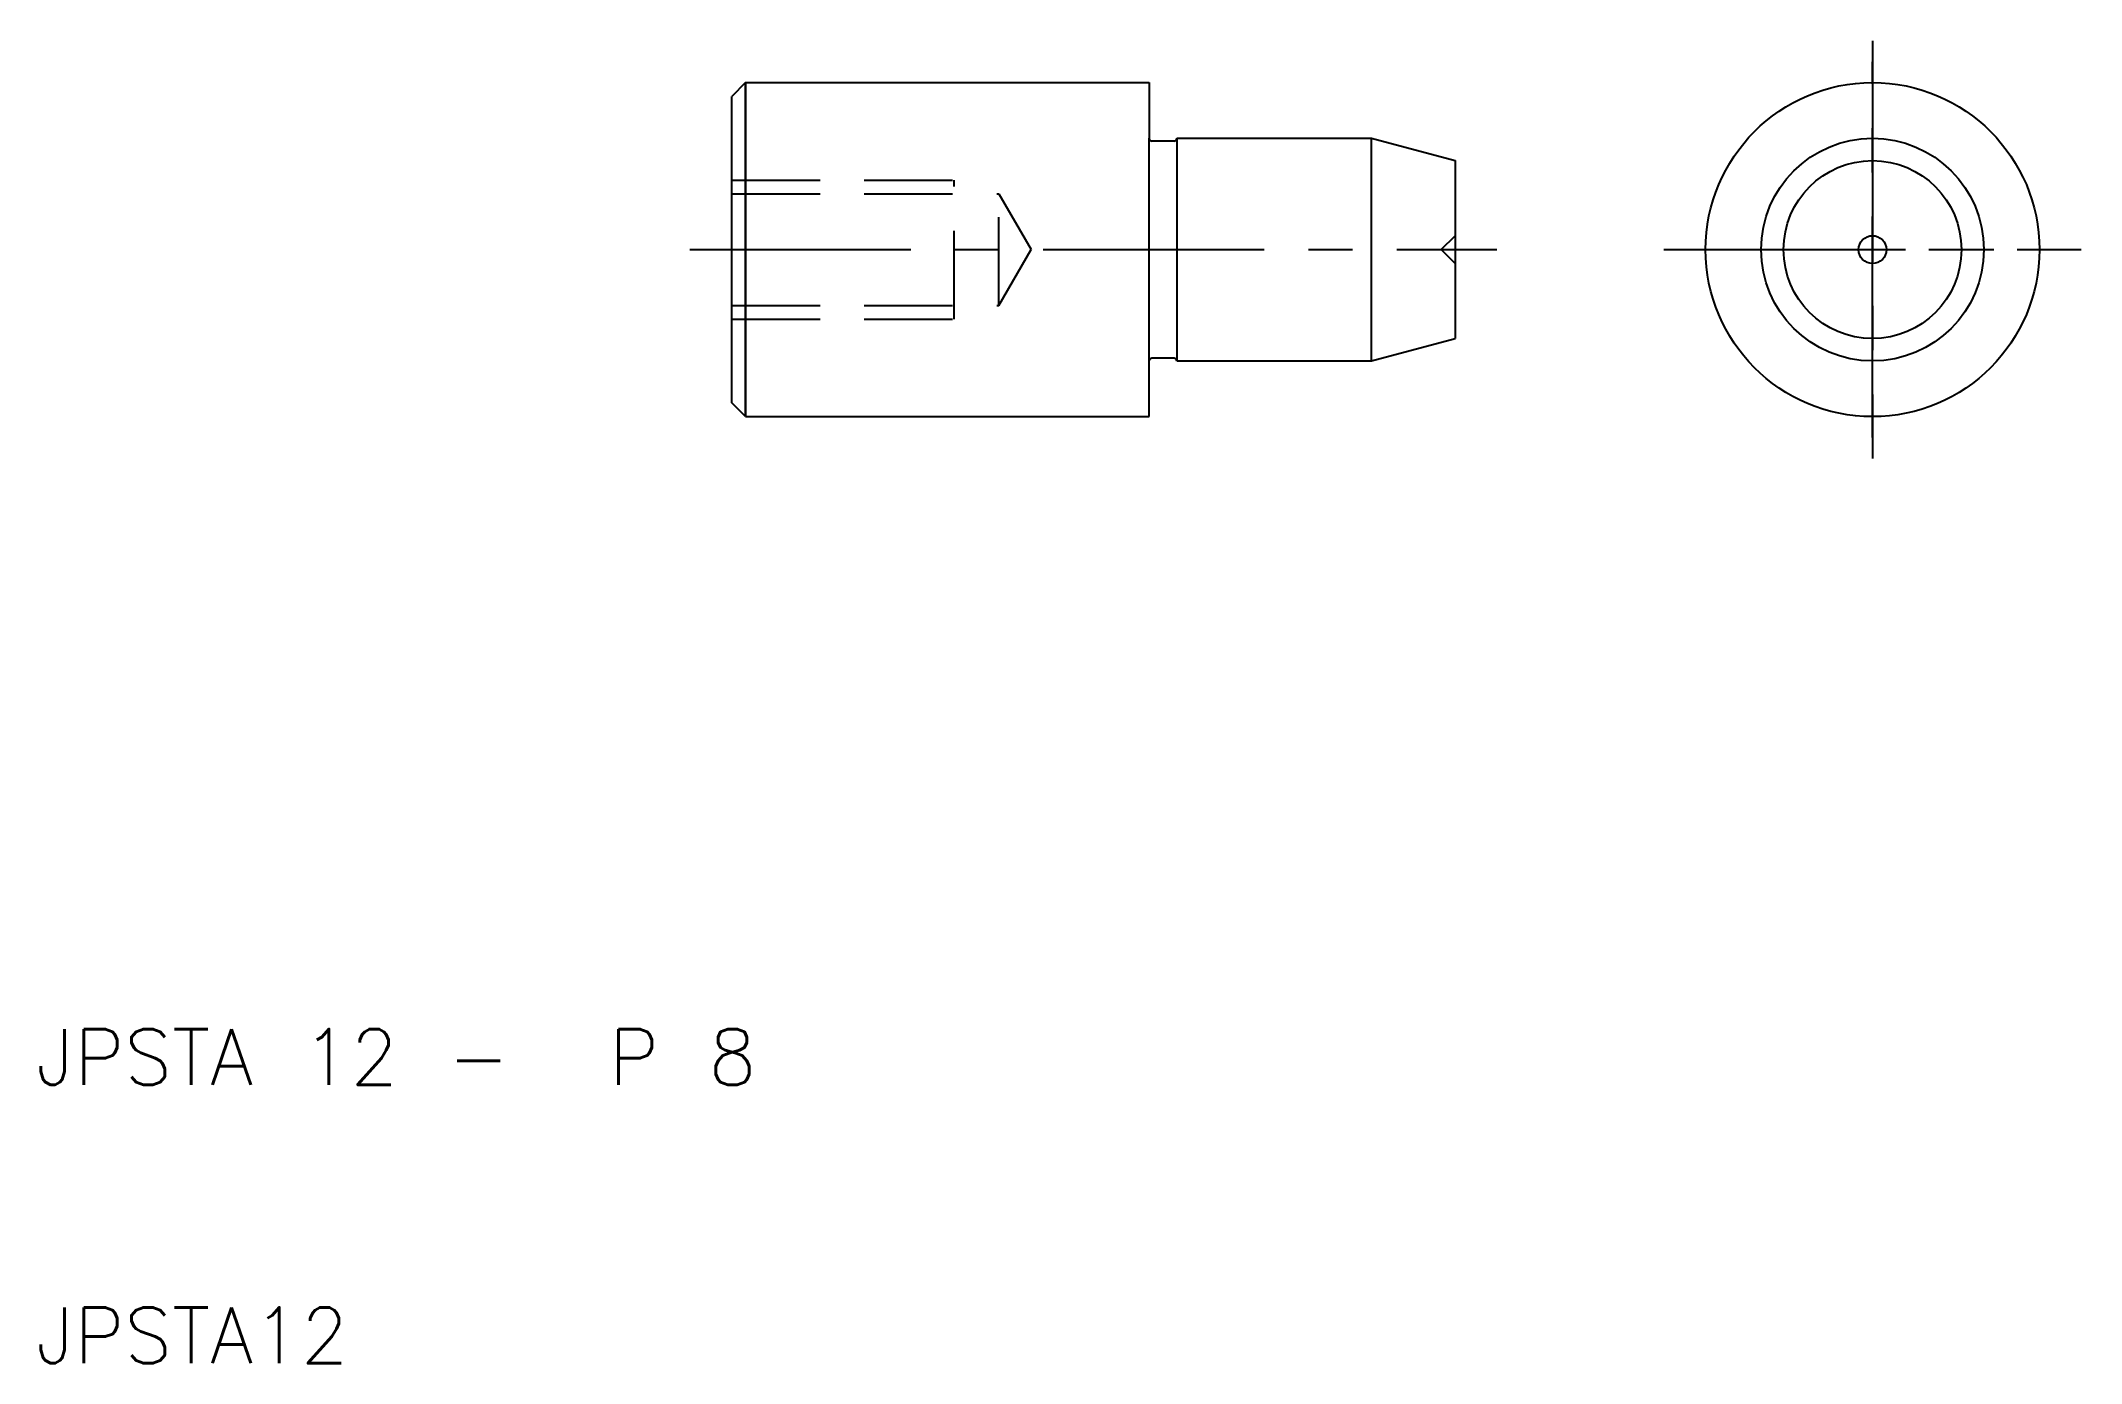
# Model space of a CAD drawing. Extents: x 10.2 to 83.5, y 10 to 57.5.
import ezdxf

# ---------------------------------------------------------------- set-up
doc = ezdxf.new("R2010")
doc.units = 0
doc.header["$LTSCALE"] = 0.25
doc.linetypes.add('CENTER', pattern=[50.8, 31.75, -6.35, 6.35, -6.35])
doc.linetypes.add('DASHED', pattern=[19.05, 12.7, -6.35])
doc.layers.get('0').update_dxf_attribs({"linetype": 'CONTINUOUS'})
doc.layers.add('CENTER', color=1, linetype='CENTER')
doc.styles.get("Standard").update_dxf_attribs({"font": 'txt.shx', "bigfont": 'extfont.shx'})

msp = doc.modelspace()

# ---------------------------------------------------------------- linework, layer by layer
for p, q in [((35.5, 56), (35, 55.5)), ((35.5, 56), (35.5, 44)), ((35.5, 44), (35.5, 56)), ((35.5, 56), (50, 56)), ((50, 56), (50, 54)), ((35, 44.5), (35, 55.5)), ((50, 46), (50, 54)), ((50.9, 53.9), (50.1, 53.9)), ((51, 54), (58, 54)), ((51, 54), (51, 46)), ((58, 46), (58, 54)), ((58, 54), (61, 53.196152)), ((61, 53.196152), (61, 46.803848)), ((58, 46), (61, 46.803848)), ((50, 44), (50, 46)), ((50.9, 46.1), (50.1, 46.1)), ((51, 46), (58, 46)), ((35.5, 44), (35, 44.5)), ((35.5, 44), (50, 44))]:
    msp.add_line(p, q)
at = {"color": 3, "linetype": 'DASHED'}
for p, q in [((35, 52.5), (43, 52.5)), ((43, 47.5), (43, 52.5)), ((35, 52.0095), (44.6, 52.0095)), ((44.6, 47.9905), (44.6, 52.0095)), ((44.6, 52.0095), (45.760185, 50)), ((44.6, 47.9905), (45.760185, 50)), ((60.5, 50), (61, 50.5)), ((60.5, 50), (61, 49.5)), ((35, 47.9905), (44.6, 47.9905)), ((35, 47.5), (43, 47.5))]:
    msp.add_line(p, q, dxfattribs=at)
for radius in [6, 6, 4, 3.196152, 0.5]:
    msp.add_circle((76, 50), radius)
for centre, start, end in [((50.1, 54), 180, 270), ((50.9, 54), 270, 0), ((50.1, 46), 90, 180), ((50.9, 46), 0, 90)]:
    msp.add_arc(centre, 0.1, start, end)
at = {"layer": 'CENTER', "color": 1, "linetype": 'CENTER'}
for p, q in [((76, 57.5), (76, 42.5)), ((76, 43.25), (76, 56.75)), ((33.5, 50), (62.5, 50)), ((68.5, 50), (83.5, 50)), ((69.25, 50), (82.75, 50))]:
    msp.add_line(p, q, dxfattribs=at)

# ---------------------------------------------------------------- texts
for s, p in [('JPSTA 12 -  P 8', (10, 20)), ('JPSTA12', (10, 10))]:
    msp.add_text(s, height=2).set_placement(p)

doc.saveas('drawing.dxf')
